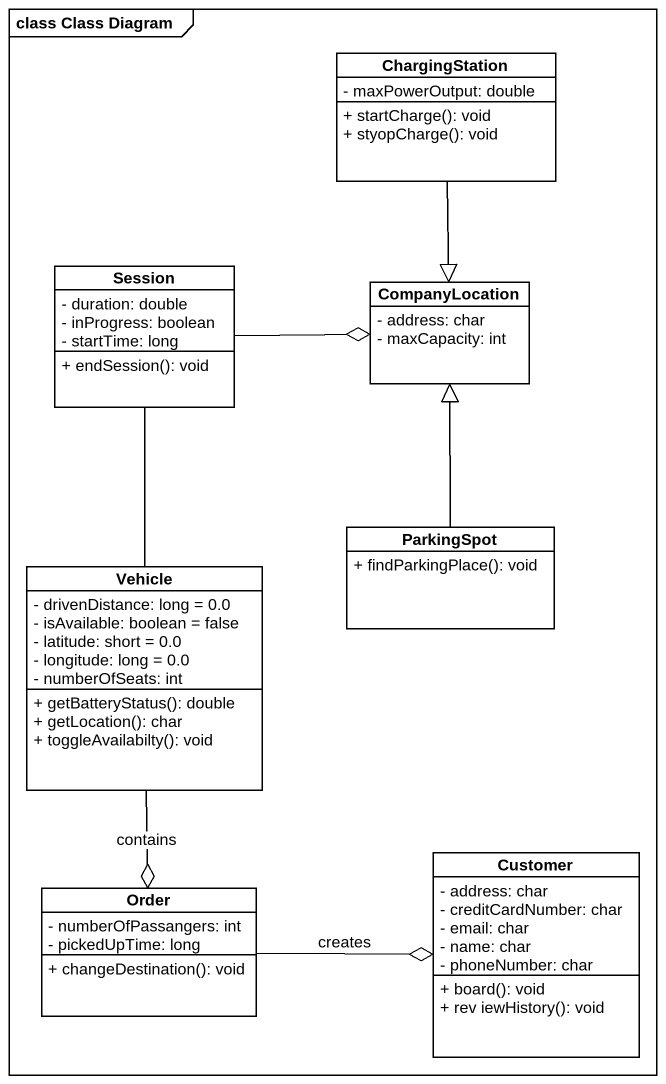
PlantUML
@startuml
mainframe class Class Diagram
hide circle
hide empty members
skinparam classAttributeIconSize 0
class ChargingStation {
  - maxPowerOutput: double
  + startCharge(): void
  + styopCharge(): void
}
class Session {
  - duration: double
  - inProgress: boolean
  - startTime: long
  + endSession(): void
}
class CompanyLocation {
  - address: char
  - maxCapacity: int
}
class ParkingSpot {
  + findParkingPlace(): void
}
class Vehicle {
  - drivenDistance: long = 0.0
  - isAvailable: boolean = false
  - latitude: short = 0.0
  - longitude: long = 0.0
  - numberOfSeats: int
  + getBatteryStatus(): double
  + getLocation(): char
  + toggleAvailabilty(): void
}
class Order {
  - numberOfPassangers: int
  - pickedUpTime: long
  + changeDestination(): void
}
class Customer {
  - address: char
  - creditCardNumber: char
  - email: char
  - name: char
  - phoneNumber: char
  + board(): void
  + rev iewHistory(): void
}
ChargingStation --|> CompanyLocation
Session -right-o CompanyLocation
ParkingSpot -up-|> CompanyLocation
Vehicle -up- Session
Vehicle --o Order : contains
Order -right-o Customer : creates
@enduml
